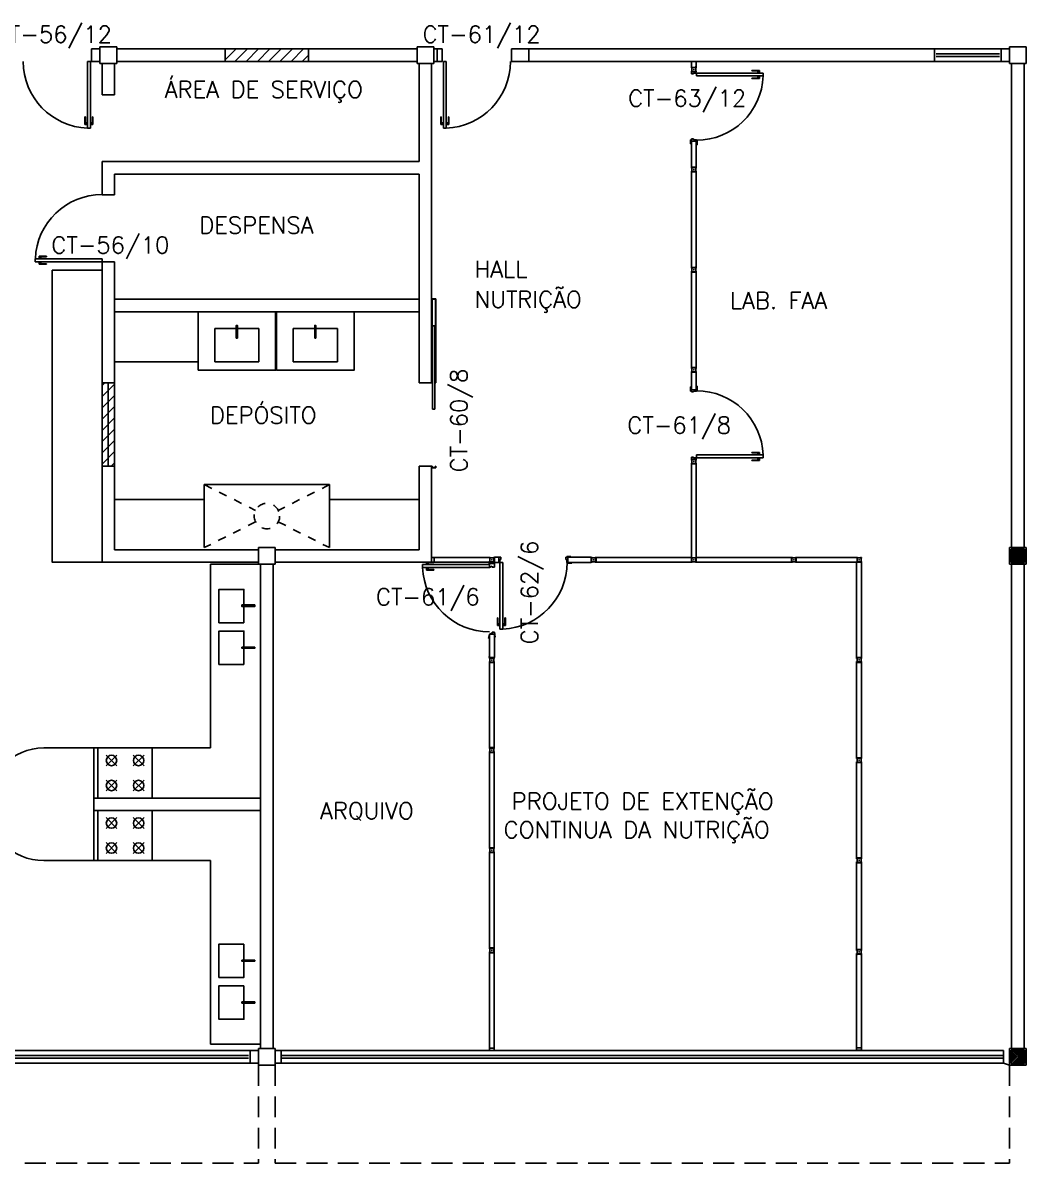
# Model space of a CAD drawing. Header units: millimetres. Extents: x 2069 to 2250, y 1124 to 1284.
# Drawn here: x 2130.17 to 2142.19, y 1220.25 to 1233.91 of the extents above; entities that cross this region are included whole.
import ezdxf

# ---------------------------------------------------------------- set-up
doc = ezdxf.new("R2010")
doc.units = ezdxf.units.MM
doc.linetypes.add('HIDDEN', pattern=[0.375, 0.25, -0.125])
for name, color, linetype in [('ALV', 2, 'Continuous'), ('DIV', 2, 'Continuous'), ('DIV2', 2, 'Continuous'), ('ENDEREÇO', 2, 'Continuous'), ('EQUI', 1, 'Continuous'), ('HATCH', 7, 'Continuous'), ('JANELA', 1, 'Continuous'), ('linhas', 1, 'Continuous'), ('MACANETA', 1, 'Continuous'), ('MARCO', 2, 'Continuous'), ('MOVEIS', 2, 'Continuous'), ('PILARES', 3, 'Continuous'), ('PORTA', 2, 'Continuous'), ('PROJ', 1, 'HIDDEN'), ('TEXTO', 2, 'Continuous')]:
    doc.layers.add(name, color=color, linetype=linetype)
doc.styles.add('UNB-100', font='simplex.shx', dxfattribs={"height": 0.2})

# ---------------------------------------------------------------- blocks, each defined once
blk = doc.blocks.new('DOOR-80')
at = {"layer": 'MACANETA', "color": 1}
for p, q in [((-0.08, -0.755), (-0.08, -0.665)), ((-0.08, -0.665), (-0.075, -0.665)), ((-0.075, -0.755), (-0.075, -0.665)), ((0.01, -0.755), (0.01, -0.665)), ((0.015, -0.665), (0.01, -0.665)), ((0.015, -0.755), (0.015, -0.665)), ((-0.08, -0.755), (-0.053, -0.755)), ((-0.075, -0.735), (-0.053, -0.735)), ((-0.053, -0.728), (-0.05, -0.728)), ((-0.053, -0.763), (-0.053, -0.728)), ((-0.053, -0.763), (-0.05, -0.763)), ((-0.012, -0.728), (-0.015, -0.728)), ((-0.012, -0.763), (-0.015, -0.763)), ((-0.012, -0.763), (-0.012, -0.728)), ((0.01, -0.735), (-0.012, -0.735)), ((0.015, -0.755), (-0.012, -0.755))]:
    blk.add_line(p, q, dxfattribs=at)
at = {"layer": 'PORTA'}
for p, q in [((-0.05, -0.8), (-0.05, 0)), ((-0.015, 0), (-0.05, 0)), ((-0.015, -0.8), (-0.015, 0)), ((-0.05, -0.8), (-0.015, -0.8))]:
    blk.add_line(p, q, dxfattribs=at)
at = {"layer": 'PORTA', "color": 1}
blk.add_arc((-0.02, 0), 0.8, 180, 267.8509, dxfattribs=at)
blk = doc.blocks.new('PL')
for p, q in [((0.25, 0.25), (0.25, 0.45)), ((0.25, 0.45), (0.45, 0.45)), ((0.45, 0.45), (0.45, 0.25)), ((0.45, 0.25), (0.25, 0.25))]:
    blk.add_line(p, q)
blk = doc.blocks.new('DIV12')
for p, q in [((-0.0051, 0), (0.0051, 0)), ((0, -0.0051), (0, 0.0051)), ((0.0285, 0.0285), (1.1715, 0.0285)), ((0.0285, -0.0285), (0.0285, 0.0285)), ((1.1715, -0.0285), (1.1715, 0.0285)), ((1.1949, 0), (1.2051, 0)), ((1.2, -0.0051), (1.2, 0.0051)), ((0.0285, -0.0285), (1.1715, -0.0285))]:
    blk.add_line(p, q)
blk = doc.blocks.new('IMTT')
for p, q in [((-0.005, 0), (0.005, 0)), ((0.029, 0.029), (0, 0.029)), ((0, -0.028), (0, 0.029)), ((0.029, -0.028), (0, -0.028))]:
    blk.add_line(p, q)
blk = doc.blocks.new('PC')
at = {"layer": 'PORTA', "color": 2}
for p, q in [((-0.2, 0.02), (-0.15, 0.02)), ((-0.2, 0), (-0.2, 0.02)), ((-0.2, 0), (-0.195, 0)), ((-0.195, 0), (-0.195, 0.015)), ((-0.195, 0.015), (-0.155, 0.015)), ((-0.155, 0), (-0.155, 0.015)), ((-0.155, 0), (-0.15, 0)), ((-0.15, 0.02), (-0.15, 0))]:
    blk.add_line(p, q, dxfattribs=at)
at = {"layer": 'PORTA', "color": 3}
for p, q in [((-0.19, -1.683), (-0.19, -0.683)), ((-0.19, -0.683), (-0.16, -0.683)), ((-0.16, -1.683), (-0.16, -0.683)), ((-0.19, -1.683), (-0.16, -1.683))]:
    blk.add_line(p, q, dxfattribs=at)
at = {"layer": 'PORTA', "color": 1}
for p, q in [((-0.195, -1), (-0.2, -1)), ((-0.2, -2.005), (-0.2, -1)), ((-0.195, -2), (-0.195, -1)), ((-0.15, -1), (-0.155, -1)), ((-0.155, -2), (-0.155, -1)), ((-0.15, -1), (-0.15, -2.005)), ((-0.15, -2.005), (-0.2, -2.005)), ((-0.155, -2), (-0.195, -2))]:
    blk.add_line(p, q, dxfattribs=at)
blk = doc.blocks.new('DOOR80')
at = {"layer": 'MACANETA', "color": 1}
for p, q in [((-0.015, -0.665), (-0.01, -0.665)), ((-0.015, -0.755), (-0.015, -0.665)), ((-0.01, -0.755), (-0.01, -0.665)), ((0.08, -0.665), (0.075, -0.665)), ((0.075, -0.755), (0.075, -0.665)), ((0.08, -0.755), (0.08, -0.665)), ((-0.015, -0.755), (0.012, -0.755)), ((-0.01, -0.735), (0.012, -0.735)), ((0.012, -0.763), (0.012, -0.728)), ((0.012, -0.728), (0.015, -0.728)), ((0.012, -0.763), (0.015, -0.763)), ((0.053, -0.728), (0.05, -0.728)), ((0.053, -0.763), (0.05, -0.763)), ((0.053, -0.763), (0.053, -0.728)), ((0.075, -0.735), (0.053, -0.735)), ((0.08, -0.755), (0.053, -0.755))]:
    blk.add_line(p, q, dxfattribs=at)
at = {"layer": 'PORTA'}
for p, q in [((0.015, -0.8), (0.015, 0)), ((0.015, 0), (0.05, 0)), ((0.05, -0.8), (0.05, 0)), ((0.05, -0.8), (0.015, -0.8))]:
    blk.add_line(p, q, dxfattribs=at)
at = {"layer": 'PORTA', "color": 1}
blk.add_arc((0.02, 0), 0.8, 272.1491, 0, dxfattribs=at)
blk = doc.blocks.new('IDIV')
for p, q in [((-0.029, 0.029), (-0.043, 0.029)), ((-0.029, 0.029), (-0.029, -0.029)), ((0.005, 0), (-0.005, 0)), ((0, 0.005), (0, -0.005)), ((-0.029, -0.029), (-0.043, -0.029))]:
    blk.add_line(p, q)
blk = doc.blocks.new('MTT')
for p, q in [((-0.029, 0.018), (-0.029, 0.029)), ((-0.019, 0.029), (-0.029, 0.029)), ((-0.024, 0.018), (-0.029, 0.018)), ((-0.024, 0.018), (-0.024, -0.019)), ((-0.019, 0.024), (-0.019, 0.029)), ((-0.019, 0.024), (0.018, 0.024)), ((-0.005, 0), (0.005, 0)), ((0, -0.005), (0, 0.005)), ((0.018, 0.024), (0.018, 0.029)), ((0.018, 0.029), (0.029, 0.029)), ((0.024, 0.018), (0.029, 0.018)), ((0.024, 0.018), (0.024, -0.019)), ((0.029, 0.018), (0.029, 0.029)), ((-0.029, -0.019), (-0.024, -0.019)), ((-0.029, -0.019), (-0.029, -0.029)), ((-0.019, -0.029), (-0.029, -0.029)), ((0.018, -0.024), (-0.019, -0.024)), ((-0.019, -0.024), (-0.019, -0.029)), ((0.018, -0.024), (0.018, -0.029)), ((0.018, -0.029), (0.029, -0.029)), ((0.029, -0.019), (0.024, -0.019)), ((0.029, -0.019), (0.029, -0.029))]:
    blk.add_line(p, q)

msp = doc.modelspace()

# ---------------------------------------------------------------- hatches: boundary and pattern name
at = {"layer": 'HATCH'}
h = msp.add_hatch(dxfattribs=at)
h.set_pattern_fill('ANSI31', color=10, scale=0.03, style=0)
h.set_pattern_definition([(45, (1431.135065, 801.01163), (-0.067351921, 0.067351921), [])])
h.paths.add_polyline_path([(2133.59325, 1233.44812), (2133.59325, 1233.59812), (2132.59325, 1233.59812), (2132.59325, 1233.44812)])
h = msp.add_hatch(dxfattribs=at)
h.set_pattern_fill('ANSI31', color=10, scale=0.03, style=0)
h.set_pattern_definition([(45, (1431.135065, 801.01163), (-0.067351921, 0.067351921), [])])
h.paths.add_polyline_path([(2131.19325, 1229.59812), (2131.11825, 1229.59812), (2131.11825, 1228.59812), (2131.19325, 1228.59812)])
h.paths.add_polyline_path([(2131.19325, 1228.59812), (2131.26825, 1228.59812), (2131.26825, 1229.59812), (2131.19325, 1229.59812)])

# ---------------------------------------------------------------- linework, layer by layer
at = {"layer": 'ALV'}
for p, q in [((2130.99325, 1233.59812), (2131.09325, 1233.59812)), ((2130.99325, 1233.44812), (2130.99325, 1233.59812)), ((2132.59325, 1233.59812), (2131.29325, 1233.59812)), ((2132.59325, 1233.44812), (2132.59325, 1233.59812)), ((2134.89325, 1233.59812), (2133.59325, 1233.59812)), ((2133.59325, 1233.44812), (2133.59325, 1233.59812)), ((2135.19325, 1233.59812), (2135.09325, 1233.59812)), ((2135.13325, 1233.59812), (2135.09325, 1233.59812)), ((2135.13325, 1233.59812), (2135.09325, 1233.59812)), ((2135.13325, 1233.44812), (2135.13325, 1233.59812)), ((2135.19325, 1233.44812), (2135.19325, 1233.59812)), ((2141.0935, 1233.59812), (2136.02325, 1233.59812)), ((2136.02325, 1233.44812), (2136.02325, 1233.59812)), ((2136.23325, 1233.44812), (2136.23325, 1233.59812)), ((2141.0935, 1233.59812), (2141.0935, 1233.44812)), ((2141.8935, 1233.44812), (2141.8935, 1233.59812)), ((2141.9935, 1233.59812), (2141.8935, 1233.59812)), ((2130.99325, 1233.44812), (2131.09325, 1233.44812)), ((2131.11825, 1233.42312), (2131.11825, 1233.04812)), ((2131.26825, 1233.42312), (2131.26825, 1233.04812)), ((2132.59325, 1233.44812), (2131.29325, 1233.44812)), ((2134.89325, 1233.44812), (2133.59325, 1233.44812)), ((2134.91825, 1233.42312), (2134.91825, 1232.24812)), ((2135.06825, 1233.42312), (2135.06825, 1229.59812)), ((2135.19325, 1233.44812), (2135.09325, 1233.44812)), ((2135.13325, 1233.44812), (2135.09325, 1233.44812)), ((2135.13325, 1233.44812), (2135.09325, 1233.44812)), ((2141.0935, 1233.44812), (2136.02325, 1233.44812)), ((2138.18125, 1233.38081), (2138.18125, 1233.44812)), ((2138.23825, 1233.38081), (2138.23825, 1233.44812)), ((2141.9935, 1233.44812), (2141.8935, 1233.44812)), ((2142.01825, 1233.42312), (2142.01825, 1227.62312)), ((2142.16825, 1233.42312), (2142.16825, 1227.62312)), ((2131.26825, 1233.04812), (2131.11825, 1233.04812)), ((2134.91825, 1232.24812), (2131.11825, 1232.24812)), ((2131.11825, 1232.24812), (2131.11825, 1231.84812)), ((2134.91825, 1232.09812), (2131.26825, 1232.09812)), ((2131.26825, 1232.09812), (2131.26825, 1231.84812)), ((2131.26825, 1232.09812), (2131.26825, 1231.84812)), ((2134.91825, 1232.09812), (2134.91825, 1229.59812)), ((2131.26825, 1231.84812), (2131.11825, 1231.84812)), ((2131.11825, 1231.04812), (2131.26825, 1231.04812)), ((2131.11825, 1231.04812), (2131.11825, 1229.59812)), ((2131.26825, 1231.04812), (2131.26825, 1229.59812)), ((2134.91825, 1230.59812), (2131.26825, 1230.59812)), ((2131.26825, 1230.44812), (2134.91825, 1230.44812)), ((2131.11825, 1229.59812), (2131.26825, 1229.59812)), ((2131.11825, 1228.59812), (2131.11825, 1229.59812)), ((2131.11825, 1229.59812), (2131.26825, 1229.59812)), ((2131.26825, 1228.59812), (2131.26825, 1229.59812)), ((2135.06825, 1229.59812), (2134.91825, 1229.59812)), ((2131.11825, 1228.59812), (2131.11825, 1227.44812)), ((2131.11825, 1228.59812), (2131.26825, 1228.59812)), ((2131.11825, 1228.59812), (2131.26825, 1228.59812)), ((2131.26825, 1228.59812), (2131.26825, 1227.59812)), ((2135.06825, 1228.59812), (2134.91825, 1228.59812)), ((2134.91825, 1228.59812), (2134.91825, 1227.59812)), ((2135.06825, 1228.59812), (2135.06825, 1227.44812)), ((2132.99301, 1227.59812), (2131.26825, 1227.59812)), ((2134.91825, 1227.59812), (2133.19301, 1227.59812)), ((2132.99301, 1227.44812), (2131.11825, 1227.44812)), ((2133.01825, 1227.42312), (2133.01825, 1221.62312)), ((2133.16825, 1227.42312), (2133.16825, 1221.62312)), ((2135.06825, 1227.44812), (2133.19301, 1227.44812)), ((2142.01825, 1227.42312), (2142.01825, 1221.62312)), ((2142.16825, 1227.42312), (2142.16825, 1221.62312)), ((2135.81825, 1221.59812), (2135.81825, 1222.82662)), ((2132.89301, 1221.59812), (2132.99301, 1221.59812)), ((2132.89301, 1221.59812), (2132.89301, 1221.44812)), ((2133.1935, 1221.59812), (2133.19301, 1221.59812)), ((2133.1935, 1221.59812), (2133.1935, 1221.44812)), ((2141.9935, 1221.42312), (2141.9935, 1221.62312)), ((2132.89301, 1221.44812), (2132.99301, 1221.44812)), ((2133.1935, 1221.44812), (2133.19301, 1221.44812))]:
    msp.add_line(p, q, dxfattribs=at)
at = {"layer": 'ALV', "color": 2}
msp.add_line((2131.01874, 1224.62312), (2131.01874, 1224.47312), dxfattribs=at)
at = {"layer": 'DIV2'}
for p, q in [((2138.24125, 1233.32381), (2138.18125, 1233.32381)), ((2138.24125, 1233.32381), (2138.18125, 1233.32381)), ((2138.18125, 1233.32381), (2138.18125, 1233.29881)), ((2138.24125, 1233.32381), (2138.18125, 1233.32381)), ((2138.20625, 1233.29881), (2138.18125, 1233.29881)), ((2138.20625, 1233.29881), (2138.18125, 1233.29881)), ((2138.20625, 1233.29881), (2138.18125, 1233.29881)), ((2138.20625, 1233.30881), (2138.20625, 1233.29881)), ((2138.24125, 1233.30881), (2138.20625, 1233.30881)), ((2138.20625, 1233.30881), (2138.20625, 1233.29881)), ((2138.24125, 1233.30881), (2138.20625, 1233.30881)), ((2138.20625, 1233.30881), (2138.20625, 1233.29881)), ((2138.24125, 1233.30881), (2138.20625, 1233.30881)), ((2138.17125, 1232.50881), (2138.17125, 1232.45881)), ((2138.18125, 1232.50881), (2138.17125, 1232.50881)), ((2138.17125, 1232.50881), (2138.17125, 1232.45881)), ((2138.18125, 1232.50881), (2138.17125, 1232.50881)), ((2138.17125, 1232.50881), (2138.17125, 1232.45881)), ((2138.18125, 1232.50881), (2138.17125, 1232.50881)), ((2138.18125, 1232.51881), (2138.18125, 1232.50881)), ((2138.20625, 1232.51881), (2138.18125, 1232.51881)), ((2138.18125, 1232.51881), (2138.18125, 1232.50881)), ((2138.20625, 1232.51881), (2138.18125, 1232.51881)), ((2138.18125, 1232.51881), (2138.18125, 1232.50881)), ((2138.20625, 1232.51881), (2138.18125, 1232.51881)), ((2138.18125, 1232.49381), (2138.18125, 1232.50881)), ((2138.18125, 1232.49381), (2138.18125, 1232.50881)), ((2138.18125, 1232.49381), (2138.18125, 1232.50881)), ((2138.20625, 1232.50881), (2138.20625, 1232.51881)), ((2138.20625, 1232.50881), (2138.20625, 1232.51881)), ((2138.20625, 1232.50881), (2138.20625, 1232.51881)), ((2138.24125, 1232.50881), (2138.20625, 1232.50881)), ((2138.24125, 1232.50881), (2138.20625, 1232.50881)), ((2138.24125, 1232.50881), (2138.20625, 1232.50881)), ((2138.24125, 1232.49381), (2138.24125, 1232.50881)), ((2138.24125, 1232.49381), (2138.24125, 1232.50881)), ((2138.24125, 1232.49381), (2138.24125, 1232.50881)), ((2138.17125, 1232.45881), (2138.18125, 1232.45881)), ((2138.17125, 1232.45881), (2138.18125, 1232.45881)), ((2138.17125, 1232.45881), (2138.18125, 1232.45881)), ((2138.18125, 1232.49381), (2138.18125, 1232.18081)), ((2138.18125, 1232.49381), (2138.18125, 1232.18081)), ((2138.18125, 1232.49381), (2138.18125, 1232.18081)), ((2138.24125, 1232.49381), (2138.18125, 1232.49381)), ((2138.24125, 1232.49381), (2138.18125, 1232.49381)), ((2138.24125, 1232.49381), (2138.18125, 1232.49381)), ((2138.23825, 1232.49381), (2138.23825, 1232.18081)), ((2138.23825, 1232.49381), (2138.23825, 1232.18081)), ((2138.23825, 1232.49381), (2138.23825, 1232.18081)), ((2138.24125, 1232.49381), (2138.24125, 1232.5038)), ((2138.24125, 1232.49381), (2138.24125, 1232.5038)), ((2138.24125, 1232.49381), (2138.24125, 1232.5038)), ((2138.25125, 1232.49881), (2138.24125, 1232.49381)), ((2138.25125, 1232.49881), (2138.24125, 1232.49381)), ((2138.25125, 1232.49881), (2138.24125, 1232.49381)), ((2138.24125, 1232.44881), (2138.25125, 1232.44881)), ((2138.24125, 1232.44881), (2138.25125, 1232.44881)), ((2138.24125, 1232.44881), (2138.25125, 1232.44881)), ((2138.25125, 1232.44881), (2138.25125, 1232.49881)), ((2138.25125, 1232.44881), (2138.25125, 1232.49881)), ((2138.25125, 1232.44881), (2138.25125, 1232.49881)), ((2138.18125, 1232.18081), (2138.23825, 1232.18081)), ((2138.18125, 1232.18081), (2138.23825, 1232.18081)), ((2138.18125, 1232.18081), (2138.23825, 1232.18081)), ((2138.18125, 1229.51281), (2138.18125, 1229.70943)), ((2138.18125, 1229.51281), (2138.18125, 1229.70943)), ((2138.18125, 1229.51281), (2138.18125, 1229.70943)), ((2138.23825, 1229.51281), (2138.23825, 1229.70943)), ((2138.23825, 1229.51281), (2138.23825, 1229.70943)), ((2138.23825, 1229.51281), (2138.23825, 1229.70943)), ((2138.17125, 1229.54781), (2138.18125, 1229.54781)), ((2138.17125, 1229.49781), (2138.17125, 1229.54781)), ((2138.17125, 1229.54781), (2138.18125, 1229.54781)), ((2138.17125, 1229.49781), (2138.17125, 1229.54781)), ((2138.17125, 1229.54781), (2138.18125, 1229.54781)), ((2138.17125, 1229.49781), (2138.17125, 1229.54781)), ((2138.18125, 1229.51281), (2138.18125, 1229.49781)), ((2138.24125, 1229.51281), (2138.18125, 1229.51281)), ((2138.18125, 1229.51281), (2138.18125, 1229.49781)), ((2138.24125, 1229.51281), (2138.18125, 1229.51281)), ((2138.18125, 1229.51281), (2138.18125, 1229.49781)), ((2138.24125, 1229.51281), (2138.18125, 1229.51281)), ((2138.24125, 1229.55781), (2138.25125, 1229.55781)), ((2138.24125, 1229.55781), (2138.25125, 1229.55781)), ((2138.24125, 1229.55781), (2138.25125, 1229.55781)), ((2138.24125, 1229.51281), (2138.24125, 1229.50282)), ((2138.24125, 1229.51281), (2138.24125, 1229.49781)), ((2138.25125, 1229.50781), (2138.24125, 1229.51281)), ((2138.24125, 1229.51281), (2138.24125, 1229.50282)), ((2138.24125, 1229.51281), (2138.24125, 1229.49781)), ((2138.25125, 1229.50781), (2138.24125, 1229.51281)), ((2138.24125, 1229.51281), (2138.24125, 1229.50282)), ((2138.24125, 1229.51281), (2138.24125, 1229.49781)), ((2138.25125, 1229.50781), (2138.24125, 1229.51281)), ((2138.25125, 1229.55781), (2138.25125, 1229.50781)), ((2138.25125, 1229.55781), (2138.25125, 1229.50781)), ((2138.25125, 1229.55781), (2138.25125, 1229.50781)), ((2138.18125, 1229.49781), (2138.17125, 1229.49781)), ((2138.18125, 1229.49781), (2138.17125, 1229.49781)), ((2138.18125, 1229.49781), (2138.17125, 1229.49781)), ((2138.18125, 1229.48781), (2138.18125, 1229.49781)), ((2138.18125, 1229.48781), (2138.18125, 1229.49781)), ((2138.18125, 1229.48781), (2138.18125, 1229.49781)), ((2138.20625, 1229.48781), (2138.18125, 1229.48781)), ((2138.20625, 1229.48781), (2138.18125, 1229.48781)), ((2138.20625, 1229.48781), (2138.18125, 1229.48781)), ((2138.20625, 1229.49781), (2138.20625, 1229.48781)), ((2138.24125, 1229.49781), (2138.20625, 1229.49781)), ((2138.20625, 1229.49781), (2138.20625, 1229.48781)), ((2138.24125, 1229.49781), (2138.20625, 1229.49781)), ((2138.20625, 1229.49781), (2138.20625, 1229.48781)), ((2138.24125, 1229.49781), (2138.20625, 1229.49781)), ((2138.20625, 1228.70781), (2138.18125, 1228.70781)), ((2138.20625, 1228.70781), (2138.18125, 1228.70781)), ((2138.18125, 1228.68281), (2138.18125, 1228.70781)), ((2138.20625, 1228.70781), (2138.18125, 1228.70781)), ((2138.24125, 1228.68281), (2138.18125, 1228.68281)), ((2138.24125, 1228.68281), (2138.18125, 1228.68281)), ((2138.24125, 1228.68281), (2138.18125, 1228.68281)), ((2138.20625, 1228.69781), (2138.20625, 1228.70781)), ((2138.20625, 1228.69781), (2138.20625, 1228.70781)), ((2138.20625, 1228.69781), (2138.20625, 1228.70781)), ((2138.24125, 1228.69781), (2138.20625, 1228.69781)), ((2138.24125, 1228.69781), (2138.20625, 1228.69781)), ((2138.24125, 1228.69781), (2138.20625, 1228.69781)), ((2138.18125, 1227.50531), (2138.18125, 1228.61302)), ((2138.18125, 1227.50531), (2138.18125, 1228.61302)), ((2138.18125, 1227.50531), (2138.18125, 1228.61302)), ((2138.23825, 1227.50531), (2138.23825, 1228.61302)), ((2138.23825, 1227.50531), (2138.23825, 1228.61302)), ((2138.23825, 1227.50531), (2138.23825, 1228.61302)), ((2135.76125, 1227.50512), (2135.11113, 1227.50512)), ((2135.76125, 1227.46012), (2135.75975, 1227.41962)), ((2135.76125, 1227.46012), (2135.76125, 1227.46012)), ((2135.77125, 1227.44681), (2135.77125, 1227.45276)), ((2135.77325, 1227.45276), (2135.77125, 1227.45276)), ((2135.77125, 1227.44681), (2135.77125, 1227.45276)), ((2135.77325, 1227.45276), (2135.77125, 1227.45276)), ((2135.77125, 1227.44681), (2135.77125, 1227.45276)), ((2135.77325, 1227.45276), (2135.77125, 1227.45276)), ((2135.77325, 1227.44681), (2135.77325, 1227.45282)), ((2135.77325, 1227.44681), (2135.77325, 1227.45282)), ((2135.77325, 1227.44681), (2135.77325, 1227.45282)), ((2135.78465, 1227.47662), (2135.79485, 1227.47662)), ((2135.78465, 1227.47662), (2135.79485, 1227.47662)), ((2135.78465, 1227.47662), (2135.79485, 1227.47662)), ((2135.78975, 1227.48172), (2135.78975, 1227.47152)), ((2135.78975, 1227.48172), (2135.78975, 1227.47152)), ((2135.78975, 1227.48172), (2135.78975, 1227.47152)), ((2135.80625, 1227.44681), (2135.80625, 1227.45282)), ((2135.80625, 1227.44681), (2135.80625, 1227.45282)), ((2135.80625, 1227.44681), (2135.80625, 1227.45282)), ((2135.80825, 1227.45276), (2135.80625, 1227.45276)), ((2135.80825, 1227.45276), (2135.80625, 1227.45276)), ((2135.80825, 1227.45276), (2135.80625, 1227.45276)), ((2135.80825, 1227.44681), (2135.80825, 1227.45276)), ((2135.80825, 1227.44681), (2135.80825, 1227.45276)), ((2135.80825, 1227.44681), (2135.80825, 1227.45276)), ((2135.82175, 1227.50681), (2135.82175, 1227.44681)), ((2135.82175, 1227.50681), (2135.82175, 1227.44681)), ((2135.82175, 1227.50681), (2135.87175, 1227.50681)), ((2135.82175, 1227.50681), (2135.82175, 1227.44681)), ((2135.82175, 1227.50681), (2135.82175, 1227.44681)), ((2135.82175, 1227.50681), (2135.87175, 1227.50681)), ((2135.82175, 1227.50681), (2135.82175, 1227.44681)), ((2135.82175, 1227.50681), (2135.82175, 1227.44681)), ((2135.82175, 1227.50681), (2135.87175, 1227.50681)), ((2135.87175, 1227.44681), (2135.87175, 1227.50681)), ((2135.87175, 1227.44681), (2135.87175, 1227.50681)), ((2135.87175, 1227.50681), (2135.89675, 1227.50681)), ((2135.87175, 1227.44681), (2135.87175, 1227.50681)), ((2135.88675, 1227.48181), (2135.89675, 1227.48181)), ((2135.88675, 1227.44681), (2135.88675, 1227.48181)), ((2135.88675, 1227.48181), (2135.89675, 1227.48181)), ((2135.88675, 1227.44681), (2135.88675, 1227.48181)), ((2135.88675, 1227.48181), (2135.89675, 1227.48181)), ((2135.88675, 1227.44681), (2135.88675, 1227.48181)), ((2135.89675, 1227.48181), (2135.89675, 1227.50681)), ((2135.89675, 1227.48181), (2135.89675, 1227.50681)), ((2135.89675, 1227.48181), (2135.89675, 1227.50681)), ((2136.67675, 1227.50681), (2136.68675, 1227.50681)), ((2136.67675, 1227.48181), (2136.67675, 1227.50681)), ((2136.67675, 1227.50681), (2136.68675, 1227.50681)), ((2136.67675, 1227.48181), (2136.67675, 1227.50681)), ((2136.67675, 1227.50681), (2136.68675, 1227.50681)), ((2136.67675, 1227.48181), (2136.67675, 1227.50681)), ((2136.68675, 1227.48181), (2136.67675, 1227.48181)), ((2136.68675, 1227.48181), (2136.67675, 1227.48181)), ((2136.68675, 1227.48181), (2136.67675, 1227.48181)), ((2136.68675, 1227.51681), (2136.73675, 1227.51681)), ((2136.68675, 1227.50681), (2136.68675, 1227.51681)), ((2136.68675, 1227.51681), (2136.73675, 1227.51681)), ((2136.68675, 1227.50681), (2136.68675, 1227.51681)), ((2136.68675, 1227.51681), (2136.73675, 1227.51681)), ((2136.68675, 1227.50681), (2136.68675, 1227.51681)), ((2136.70175, 1227.50681), (2136.68675, 1227.50681)), ((2136.70175, 1227.50681), (2136.68675, 1227.50681)), ((2136.70175, 1227.50681), (2136.68675, 1227.50681)), ((2136.68675, 1227.44681), (2136.68675, 1227.48181)), ((2136.68675, 1227.44681), (2136.68675, 1227.48181)), ((2136.68675, 1227.44681), (2136.68675, 1227.48181)), ((2136.97794, 1227.50681), (2136.70175, 1227.50681)), ((2136.70175, 1227.44681), (2136.70175, 1227.50681)), ((2136.70175, 1227.44681), (2136.70175, 1227.50681)), ((2136.97794, 1227.50681), (2136.70175, 1227.50681)), ((2136.70175, 1227.44681), (2136.70175, 1227.50681)), ((2136.97794, 1227.50681), (2136.70175, 1227.50681)), ((2136.73675, 1227.51681), (2136.73675, 1227.50681)), ((2136.73675, 1227.51681), (2136.73675, 1227.50681)), ((2136.73675, 1227.51681), (2136.73675, 1227.50681)), ((2136.96775, 1227.50881), (2136.96775, 1227.50681)), ((2136.96775, 1227.50881), (2136.97994, 1227.50881)), ((2136.96775, 1227.50881), (2136.96775, 1227.50681)), ((2136.96775, 1227.50881), (2136.97994, 1227.50881)), ((2136.96775, 1227.50881), (2136.96775, 1227.50681)), ((2136.96775, 1227.50881), (2136.97994, 1227.50881)), ((2136.97794, 1227.50681), (2136.97794, 1227.44681)), ((2136.97794, 1227.50681), (2136.97794, 1227.44681)), ((2136.97794, 1227.50681), (2136.97794, 1227.44681)), ((2136.97794, 1227.50681), (2136.97794, 1227.44681)), ((2136.97794, 1227.50681), (2136.97794, 1227.44681)), ((2136.97794, 1227.50681), (2136.97794, 1227.44681)), ((2136.97794, 1227.48581), (2136.97794, 1227.50381)), ((2136.97794, 1227.48581), (2136.97794, 1227.50381)), ((2136.97794, 1227.48581), (2136.97794, 1227.50381)), ((2136.97794, 1227.46781), (2136.97794, 1227.44981)), ((2136.97794, 1227.44681), (2136.97794, 1227.46781)), ((2136.97794, 1227.46781), (2136.97794, 1227.44981)), ((2136.97794, 1227.44681), (2136.97794, 1227.46781)), ((2136.97794, 1227.46781), (2136.97794, 1227.44981)), ((2136.97794, 1227.44681), (2136.97794, 1227.46781)), ((2136.97994, 1227.50881), (2136.97994, 1227.49531)), ((2136.97994, 1227.50881), (2136.97994, 1227.49531)), ((2136.97994, 1227.50881), (2136.97994, 1227.49531)), ((2136.97994, 1227.49531), (2136.9859, 1227.49531)), ((2136.97994, 1227.49531), (2136.9859, 1227.49531)), ((2136.97994, 1227.49531), (2136.9859, 1227.49531)), ((2136.97994, 1227.49331), (2136.97994, 1227.46031)), ((2136.97994, 1227.49331), (2136.98595, 1227.49331)), ((2136.97994, 1227.49331), (2136.97994, 1227.46031)), ((2136.97994, 1227.49331), (2136.98595, 1227.49331)), ((2136.97994, 1227.49331), (2136.97994, 1227.46031)), ((2136.97994, 1227.49331), (2136.98595, 1227.49331)), ((2136.97994, 1227.46031), (2136.98595, 1227.46031)), ((2136.97994, 1227.46031), (2136.98595, 1227.46031)), ((2136.97994, 1227.46031), (2136.98595, 1227.46031)), ((2136.97994, 1227.45831), (2136.97994, 1227.44481)), ((2136.97994, 1227.45831), (2136.9859, 1227.45831)), ((2136.97994, 1227.45831), (2136.97994, 1227.44481)), ((2136.97994, 1227.45831), (2136.9859, 1227.45831)), ((2136.97994, 1227.45831), (2136.97994, 1227.44481)), ((2136.97994, 1227.45831), (2136.9859, 1227.45831)), ((2136.9859, 1227.49531), (2136.9859, 1227.49331)), ((2136.9859, 1227.49531), (2136.9859, 1227.49331)), ((2136.9859, 1227.49531), (2136.9859, 1227.49331)), ((2136.9859, 1227.46031), (2136.9859, 1227.45831)), ((2136.9859, 1227.46031), (2136.9859, 1227.45831)), ((2136.9859, 1227.46031), (2136.9859, 1227.45831)), ((2137.01485, 1227.47681), (2137.00465, 1227.47681)), ((2137.01485, 1227.47681), (2137.00465, 1227.47681)), ((2137.00465, 1227.47681), (2137.01485, 1227.47681)), ((2137.01485, 1227.47681), (2137.00465, 1227.47681)), ((2137.01485, 1227.47681), (2137.00465, 1227.47681)), ((2137.00465, 1227.47681), (2137.01485, 1227.47681)), ((2137.01485, 1227.47681), (2137.00465, 1227.47681)), ((2137.01485, 1227.47681), (2137.00465, 1227.47681)), ((2137.00465, 1227.47681), (2137.01485, 1227.47681)), ((2137.00975, 1227.47171), (2137.00975, 1227.48191)), ((2137.00975, 1227.48191), (2137.00975, 1227.47171)), ((2137.00975, 1227.47171), (2137.00975, 1227.48191)), ((2137.00975, 1227.48191), (2137.00975, 1227.47171)), ((2137.00975, 1227.47171), (2137.00975, 1227.48191)), ((2137.00975, 1227.48191), (2137.00975, 1227.47171)), ((2139.41485, 1227.47681), (2139.40465, 1227.47681)), ((2139.41485, 1227.47681), (2139.40465, 1227.47681)), ((2139.41485, 1227.47681), (2139.40465, 1227.47681)), ((2139.40975, 1227.47171), (2139.40975, 1227.48191)), ((2139.40975, 1227.47171), (2139.40975, 1227.48191)), ((2139.40975, 1227.47171), (2139.40975, 1227.48191)), ((2140.16125, 1227.50531), (2139.43825, 1227.50531)), ((2139.43825, 1227.44831), (2139.43825, 1227.50531)), ((2140.16125, 1227.50531), (2139.43825, 1227.50531)), ((2139.43825, 1227.44831), (2139.43825, 1227.50531)), ((2140.16125, 1227.50531), (2139.43825, 1227.50531)), ((2139.43825, 1227.44831), (2139.43825, 1227.50531)), ((2135.11113, 1227.44812), (2135.76125, 1227.44812)), ((2135.77125, 1227.44681), (2135.75775, 1227.44681)), ((2135.75775, 1227.43462), (2135.75775, 1227.44681)), ((2135.77125, 1227.44681), (2135.75775, 1227.44681)), ((2135.75775, 1227.43462), (2135.75775, 1227.44681)), ((2135.77125, 1227.44681), (2135.75775, 1227.44681)), ((2135.75775, 1227.43462), (2135.75775, 1227.44681)), ((2135.75975, 1227.43462), (2135.75775, 1227.43462)), ((2135.75975, 1227.43462), (2135.75775, 1227.43462)), ((2135.75975, 1227.43462), (2135.75775, 1227.43462)), ((2135.81975, 1227.44481), (2135.75975, 1227.44481)), ((2135.75975, 1227.44481), (2135.78075, 1227.44481)), ((2135.81975, 1227.44481), (2135.75975, 1227.44481)), ((2135.75975, 1227.44481), (2135.75975, 1227.43462)), ((2135.81975, 1227.44481), (2135.75975, 1227.44481)), ((2135.75975, 1227.44481), (2135.78075, 1227.44481)), ((2135.81975, 1227.44481), (2135.75975, 1227.44481)), ((2135.75975, 1227.44481), (2135.75975, 1227.43462)), ((2135.81975, 1227.44481), (2135.75975, 1227.44481)), ((2135.75975, 1227.44481), (2135.78075, 1227.44481)), ((2135.81975, 1227.44481), (2135.75975, 1227.44481)), ((2135.75975, 1227.44481), (2135.75975, 1227.43462)), ((2135.75975, 1227.43462), (2135.81975, 1227.43462)), ((2135.75975, 1227.43462), (2135.81975, 1227.43462)), ((2135.75975, 1227.43462), (2135.81975, 1227.43462)), ((2135.75975, 1227.41962), (2135.75975, 1227.41962)), ((2135.75975, 1227.41962), (2135.75975, 1227.38461)), ((2135.75975, 1227.41962), (2135.75975, 1227.41962)), ((2135.75975, 1227.38461), (2135.79475, 1227.39981)), ((2135.78075, 1227.44481), (2135.76275, 1227.44481)), ((2135.78075, 1227.44481), (2135.76275, 1227.44481)), ((2135.78075, 1227.44481), (2135.76275, 1227.44481)), ((2135.80625, 1227.44681), (2135.77325, 1227.44681)), ((2135.80625, 1227.44681), (2135.77325, 1227.44681)), ((2135.80625, 1227.44681), (2135.77325, 1227.44681)), ((2135.79475, 1227.39981), (2135.79475, 1227.38981)), ((2135.79475, 1227.38981), (2135.81975, 1227.38981)), ((2135.79875, 1227.44481), (2135.81675, 1227.44481)), ((2135.79875, 1227.44481), (2135.81675, 1227.44481)), ((2135.79875, 1227.44481), (2135.81675, 1227.44481)), ((2135.82175, 1227.44681), (2135.80825, 1227.44681)), ((2135.82175, 1227.44681), (2135.80825, 1227.44681)), ((2135.82175, 1227.44681), (2135.80825, 1227.44681)), ((2135.82175, 1227.44681), (2135.81825, 1227.44812)), ((2135.81975, 1227.38981), (2135.82175, 1227.44681)), ((2135.81975, 1227.44481), (2135.81975, 1227.43462)), ((2135.81975, 1227.44481), (2135.81975, 1227.43462)), ((2135.81975, 1227.44481), (2135.81975, 1227.43462)), ((2135.82175, 1227.43462), (2135.81975, 1227.43462)), ((2135.81975, 1227.43462), (2135.81975, 1227.38981)), ((2135.82175, 1227.43462), (2135.81975, 1227.43462)), ((2135.82175, 1227.43462), (2135.81975, 1227.43462)), ((2135.81975, 1227.39981), (2135.81975, 1227.38981)), ((2135.81975, 1227.38981), (2135.81975, 1227.39981)), ((2135.82175, 1227.43462), (2135.82175, 1227.44681)), ((2135.82175, 1227.43462), (2135.82175, 1227.44681)), ((2135.82175, 1227.43462), (2135.82175, 1227.44681)), ((2135.82175, 1227.44681), (2135.88675, 1227.44681)), ((2135.82175, 1227.44681), (2135.88675, 1227.44681)), ((2135.82175, 1227.44681), (2135.88675, 1227.44681)), ((2136.70175, 1227.44681), (2136.68675, 1227.44681)), ((2136.70175, 1227.44681), (2136.68675, 1227.44681)), ((2136.70175, 1227.44681), (2136.68675, 1227.44681)), ((2136.70175, 1227.44681), (2136.69176, 1227.44681)), ((2136.70175, 1227.44681), (2136.69176, 1227.44681)), ((2136.70175, 1227.44681), (2136.69176, 1227.44681)), ((2136.69675, 1227.43681), (2136.70175, 1227.44681)), ((2136.69675, 1227.43681), (2136.70175, 1227.44681)), ((2136.69675, 1227.43681), (2136.70175, 1227.44681)), ((2136.74675, 1227.43681), (2136.69675, 1227.43681)), ((2136.74675, 1227.43681), (2136.69675, 1227.43681)), ((2136.74675, 1227.43681), (2136.69675, 1227.43681)), ((2136.97794, 1227.44681), (2136.70175, 1227.44681)), ((2136.97794, 1227.44681), (2136.70175, 1227.44681)), ((2136.97794, 1227.44681), (2136.70175, 1227.44681)), ((2136.74675, 1227.44681), (2136.74675, 1227.43681)), ((2136.74675, 1227.44681), (2136.74675, 1227.43681)), ((2136.74675, 1227.44681), (2136.74675, 1227.43681)), ((2136.96775, 1227.44681), (2136.96775, 1227.44481)), ((2136.96775, 1227.44681), (2136.96775, 1227.44481)), ((2136.96775, 1227.44681), (2136.96775, 1227.44481)), ((2136.96775, 1227.44481), (2136.97994, 1227.44481)), ((2136.96775, 1227.44481), (2136.97994, 1227.44481)), ((2136.96775, 1227.44481), (2136.97994, 1227.44481)), ((2140.16125, 1227.44831), (2139.43825, 1227.44831)), ((2140.16125, 1227.44831), (2139.43825, 1227.44831)), ((2140.16125, 1227.44831), (2139.43825, 1227.44831)), ((2135.74975, 1226.53981), (2135.75975, 1226.58481)), ((2135.75975, 1226.53981), (2135.74975, 1226.53981)), ((2135.75975, 1226.58481), (2135.79475, 1226.59981)), ((2135.75975, 1226.58481), (2135.75975, 1226.30862)), ((2135.75975, 1226.58481), (2135.81975, 1226.58481)), ((2135.75975, 1226.58481), (2135.75975, 1226.58481)), ((2135.75975, 1226.58481), (2135.75975, 1226.58481)), ((2135.75975, 1226.58481), (2135.75975, 1226.58481)), ((2135.75975, 1226.58481), (2135.75975, 1226.30862)), ((2135.75975, 1226.58481), (2135.81975, 1226.58481)), ((2135.75975, 1226.58481), (2135.75975, 1226.30862)), ((2135.75975, 1226.58481), (2135.81975, 1226.58481)), ((2135.79475, 1226.60981), (2135.81975, 1226.60981)), ((2135.79475, 1226.59981), (2135.79475, 1226.60981)), ((2135.81975, 1226.58481), (2135.81975, 1226.60981)), ((2135.81975, 1226.60981), (2135.82975, 1226.54981)), ((2135.81975, 1226.58481), (2135.81975, 1226.60981)), ((2135.81975, 1226.60981), (2135.81975, 1226.58481)), ((2135.81975, 1226.58481), (2135.81975, 1226.30862)), ((2135.81975, 1226.58481), (2135.81975, 1226.30862)), ((2135.81975, 1226.58481), (2135.81975, 1226.30862)), ((2135.82975, 1226.54981), (2135.81975, 1226.54981)), ((2135.75775, 1226.31881), (2135.75775, 1226.30662)), ((2135.75975, 1226.31881), (2135.75775, 1226.31881)), ((2135.75775, 1226.31881), (2135.75775, 1226.30662)), ((2135.75975, 1226.31881), (2135.75775, 1226.31881)), ((2135.75775, 1226.31881), (2135.75775, 1226.30662)), ((2135.75975, 1226.31881), (2135.75775, 1226.31881)), ((2135.77125, 1226.30662), (2135.75775, 1226.30662)), ((2135.77125, 1226.30662), (2135.75775, 1226.30662)), ((2135.77125, 1226.30662), (2135.75775, 1226.30662)), ((2135.81975, 1226.30862), (2135.75975, 1226.30862)), ((2135.81975, 1226.30862), (2135.75975, 1226.30862)), ((2135.81975, 1226.30862), (2135.75975, 1226.30862)), ((2135.76125, 1225.241), (2135.76125, 1226.23374)), ((2135.77125, 1226.30662), (2135.77125, 1226.30066)), ((2135.77125, 1226.30662), (2135.77125, 1226.30066)), ((2135.77125, 1226.30662), (2135.77125, 1226.30066)), ((2135.77325, 1226.30066), (2135.77125, 1226.30066)), ((2135.77325, 1226.30066), (2135.77125, 1226.30066)), ((2135.77325, 1226.30066), (2135.77125, 1226.30066)), ((2135.77325, 1226.30662), (2135.77325, 1226.30061)), ((2135.80625, 1226.30662), (2135.77325, 1226.30662)), ((2135.77325, 1226.30662), (2135.77325, 1226.30061)), ((2135.80625, 1226.30662), (2135.77325, 1226.30662)), ((2135.77325, 1226.30662), (2135.77325, 1226.30061)), ((2135.80625, 1226.30662), (2135.77325, 1226.30662)), ((2135.78465, 1226.27662), (2135.79485, 1226.27662)), ((2135.78465, 1226.27662), (2135.79485, 1226.27662)), ((2135.78465, 1226.27662), (2135.79485, 1226.27662)), ((2135.78975, 1226.27152), (2135.78975, 1226.28172)), ((2135.78975, 1226.28172), (2135.78975, 1226.27152)), ((2135.78975, 1226.27152), (2135.78975, 1226.28172)), ((2135.78975, 1226.28172), (2135.78975, 1226.27152)), ((2135.78975, 1226.27152), (2135.78975, 1226.28172)), ((2135.78975, 1226.28172), (2135.78975, 1226.27152)), ((2135.80625, 1226.30662), (2135.80625, 1226.30061)), ((2135.80625, 1226.30662), (2135.80625, 1226.30061)), ((2135.80625, 1226.30662), (2135.80625, 1226.30061)), ((2135.80825, 1226.30066), (2135.80625, 1226.30066)), ((2135.80825, 1226.30066), (2135.80625, 1226.30066)), ((2135.80825, 1226.30066), (2135.80625, 1226.30066)), ((2135.80825, 1226.30662), (2135.80825, 1226.30066)), ((2135.82175, 1226.30662), (2135.80825, 1226.30662)), ((2135.80825, 1226.30662), (2135.80825, 1226.30066)), ((2135.82175, 1226.30662), (2135.80825, 1226.30662)), ((2135.80825, 1226.30662), (2135.80825, 1226.30066)), ((2135.82175, 1226.30662), (2135.80825, 1226.30662)), ((2135.81825, 1225.241), (2135.81825, 1226.23374)), ((2135.82175, 1226.31881), (2135.81975, 1226.31881)), ((2135.82175, 1226.31881), (2135.81975, 1226.31881)), ((2135.82175, 1226.31881), (2135.81975, 1226.31881)), ((2135.82175, 1226.31881), (2135.82175, 1226.30662)), ((2135.82175, 1226.31881), (2135.82175, 1226.30662)), ((2135.82175, 1226.31881), (2135.82175, 1226.30662)), ((2140.16125, 1222.82169), (2140.16125, 1223.83392)), ((2140.16125, 1222.82169), (2140.16125, 1223.83392)), ((2140.16125, 1222.82169), (2140.16125, 1223.83392)), ((2140.21825, 1222.82169), (2140.21825, 1223.83392)), ((2140.21825, 1222.82169), (2140.21825, 1223.83392)), ((2140.21825, 1222.82169), (2140.21825, 1223.83392)), ((2140.16125, 1221.6298), (2140.16125, 1222.73752)), ((2140.16125, 1221.6298), (2140.16125, 1222.73752)), ((2140.16125, 1221.6298), (2140.16125, 1222.73752)), ((2140.21825, 1221.6298), (2140.21825, 1222.73752)), ((2140.21825, 1221.6298), (2140.21825, 1222.73752)), ((2140.21825, 1221.6298), (2140.21825, 1222.73752))]:
    msp.add_line(p, q, dxfattribs=at)
at = {"layer": 'EQUI'}
for p, q in [((2132.7269, 1230.24812), (2132.46825, 1230.24812)), ((2132.46825, 1230.24812), (2132.46825, 1229.84812)), ((2132.99825, 1230.24812), (2132.7396, 1230.24812)), ((2132.99825, 1229.84812), (2132.99825, 1230.24812)), ((2133.40825, 1230.24812), (2133.40825, 1229.84812)), ((2133.6669, 1230.24812), (2133.40825, 1230.24812)), ((2133.93825, 1230.24812), (2133.6796, 1230.24812)), ((2133.93825, 1229.84812), (2133.93825, 1230.24812)), ((2132.46825, 1229.84812), (2132.99825, 1229.84812)), ((2133.40825, 1229.84812), (2133.93825, 1229.84812)), ((2132.41874, 1227.42312), (2133.01874, 1227.42312)), ((2133.01874, 1224.62312), (2133.01874, 1227.42312)), ((2131.29666, 1225.0077), (2131.16583, 1225.13853)), ((2131.16583, 1225.0077), (2131.29666, 1225.13853)), ((2131.49083, 1225.13853), (2131.62166, 1225.0077)), ((2131.49083, 1225.0077), (2131.62166, 1225.13853)), ((2131.29666, 1224.7077), (2131.16583, 1224.83853)), ((2131.29666, 1224.83853), (2131.16583, 1224.7077)), ((2131.49083, 1224.83853), (2131.62166, 1224.7077)), ((2131.62166, 1224.83853), (2131.49083, 1224.7077)), ((2133.01874, 1224.47312), (2133.01874, 1221.67312)), ((2131.29666, 1224.2577), (2131.16583, 1224.38853)), ((2131.29666, 1224.38853), (2131.16583, 1224.2577)), ((2131.62166, 1224.2577), (2131.49083, 1224.38853)), ((2131.49083, 1224.2577), (2131.62166, 1224.38853)), ((2131.16583, 1224.08853), (2131.29666, 1223.9577)), ((2131.29666, 1224.08853), (2131.16583, 1223.9577)), ((2131.49083, 1224.08853), (2131.62166, 1223.9577)), ((2131.49083, 1223.9577), (2131.62166, 1224.08853))]:
    msp.add_line(p, q, dxfattribs=at)
for points in [[(2132.7269, 1230.13293), (2132.7269, 1230.28551), (2132.7396, 1230.28551), (2132.7396, 1230.13293)], [(2133.6669, 1230.13293), (2133.6669, 1230.28551), (2133.6796, 1230.28551), (2133.6796, 1230.13293)], [(2132.81874, 1226.72312), (2132.51874, 1226.72312), (2132.51874, 1227.12312), (2132.81874, 1227.12312)], [(2132.94774, 1226.93595), (2132.79517, 1226.93595), (2132.79517, 1226.91677), (2132.94774, 1226.91677)], [(2132.81874, 1226.22312), (2132.51874, 1226.22312), (2132.51874, 1226.62312), (2132.81874, 1226.62312)], [(2132.94774, 1226.42947), (2132.79517, 1226.42947), (2132.79517, 1226.41677), (2132.94774, 1226.41677)], [(2131.06874, 1224.62312), (2131.06874, 1225.22312), (2131.71874, 1225.22312), (2131.71874, 1224.62312)], [(2131.06874, 1224.47312), (2131.06874, 1223.87312), (2131.71874, 1223.87312), (2131.71874, 1224.47312)], [(2132.81874, 1222.87312), (2132.51874, 1222.87312), (2132.51874, 1222.47312), (2132.81874, 1222.47312)], [(2132.94774, 1222.66677), (2132.79517, 1222.66677), (2132.79517, 1222.67947), (2132.94774, 1222.67947)], [(2132.81874, 1222.37312), (2132.51874, 1222.37312), (2132.51874, 1221.97312), (2132.81874, 1221.97312)], [(2132.94774, 1222.16677), (2132.79517, 1222.16677), (2132.79517, 1222.17947), (2132.94774, 1222.17947)]]:
    msp.add_lwpolyline(points, close=True, dxfattribs=at)
for centre in [(2131.23124, 1225.07312), (2131.55624, 1225.07312), (2131.23124, 1224.77312), (2131.55624, 1224.77312), (2131.23124, 1224.32312), (2131.55624, 1224.32312), (2131.23124, 1224.02312), (2131.55624, 1224.02312)]:
    msp.add_circle(centre, 0.06251, dxfattribs=at)
at = {"layer": 'JANELA'}
for p, q in [((2141.8935, 1233.59812), (2141.0935, 1233.59812)), ((2141.8735, 1233.53812), (2141.1135, 1233.53812)), ((2141.8735, 1233.50812), (2141.1135, 1233.50812)), ((2141.8935, 1233.44812), (2141.0935, 1233.44812)), ((2124.29301, 1221.59812), (2132.89301, 1221.59812)), ((2141.92301, 1221.59812), (2133.26301, 1221.59812)), ((2124.29301, 1221.44812), (2132.89301, 1221.44812)), ((2124.31301, 1221.53812), (2132.87301, 1221.53812)), ((2124.31301, 1221.50812), (2132.87301, 1221.50812)), ((2141.92301, 1221.53812), (2133.26301, 1221.53812)), ((2141.92301, 1221.50812), (2133.26301, 1221.50812)), ((2141.92301, 1221.44812), (2133.26301, 1221.44812))]:
    msp.add_line(p, q, dxfattribs=at)
at = {"layer": 'JANELA', "color": 3}
for p, q in [((2141.0935, 1233.59812), (2141.0935, 1233.59812)), ((2141.0935, 1233.44812), (2141.0935, 1233.59812)), ((2141.8935, 1233.59812), (2141.8935, 1233.59812)), ((2141.8935, 1233.44812), (2141.8935, 1233.59812)), ((2141.0935, 1233.44812), (2141.0935, 1233.44812)), ((2141.8935, 1233.44812), (2141.8935, 1233.44812)), ((2132.89301, 1221.59812), (2132.89301, 1221.59812)), ((2132.89301, 1221.44812), (2132.89301, 1221.59812)), ((2133.26301, 1221.59812), (2133.1935, 1221.59812)), ((2133.26301, 1221.59812), (2133.26301, 1221.59812)), ((2133.26301, 1221.44812), (2133.26301, 1221.59812)), ((2141.92301, 1221.59812), (2141.92301, 1221.59812)), ((2141.92301, 1221.44812), (2141.92301, 1221.59812)), ((2132.89301, 1221.44812), (2132.89301, 1221.44812)), ((2133.1935, 1221.44812), (2133.26301, 1221.44812)), ((2141.9935, 1221.42312), (2141.92301, 1221.44812))]:
    msp.add_line(p, q, dxfattribs=at)
at = {"layer": 'linhas'}
for p, q in [((2133.59325, 1233.59812), (2132.59325, 1233.59812)), ((2133.59325, 1233.44812), (2132.59325, 1233.44812)), ((2131.19325, 1228.59812), (2131.19325, 1229.59812))]:
    msp.add_line(p, q, dxfattribs=at)
at = {"layer": 'linhas', "linetype": 'HIDDEN', "ltscale": 0.35}
for p, q in [((2132.3435, 1228.37812), (2132.9572, 1228.06922)), ((2133.8435, 1228.37812), (2133.2298, 1228.06922)), ((2132.9572, 1227.93201), (2132.3435, 1227.62312)), ((2133.2298, 1227.93201), (2133.8435, 1227.62312))]:
    msp.add_line(p, q, dxfattribs=at)
msp.add_circle((2133.0935, 1228.00062), 0.15259, dxfattribs=at)
at = {"layer": 'MOVEIS'}
for p, q in [((2130.51825, 1227.45062), (2130.51825, 1230.94812)), ((2131.11825, 1230.94812), (2130.51825, 1230.94812)), ((2133.8435, 1228.37812), (2132.3435, 1228.37812)), ((2132.3435, 1227.62312), (2132.3435, 1228.37812)), ((2133.8435, 1227.62312), (2133.8435, 1228.37812)), ((2132.3435, 1228.19812), (2131.26825, 1228.19812)), ((2134.91825, 1228.19812), (2133.8435, 1228.19812)), ((2130.52075, 1227.44812), (2131.11825, 1227.44812)), ((2132.41874, 1225.22312), (2132.41874, 1227.42312)), ((2131.01874, 1225.22312), (2130.41874, 1225.22312)), ((2131.01874, 1225.22312), (2132.41874, 1225.22312)), ((2131.01874, 1224.62312), (2131.01874, 1225.22312)), ((2131.01874, 1224.47312), (2131.01874, 1223.87312)), ((2131.01874, 1223.87312), (2130.41874, 1223.87312)), ((2131.01874, 1223.87312), (2132.41874, 1223.87312)), ((2132.41874, 1223.87312), (2132.41874, 1221.67312)), ((2132.41874, 1221.67312), (2133.01874, 1221.67312))]:
    msp.add_line(p, q, dxfattribs=at)
for points in [[(2131.26825, 1229.84812), (2132.26825, 1229.84812), (2132.26825, 1230.44812), (2131.26825, 1230.44812)], [(2132.26825, 1229.74812), (2133.19825, 1229.74812), (2133.19825, 1230.44812), (2132.26825, 1230.44812)], [(2133.20825, 1229.74812), (2134.13825, 1229.74812), (2134.13825, 1230.44812), (2133.20825, 1230.44812)]]:
    msp.add_lwpolyline(points, close=True, dxfattribs=at)
for centre, radius, start in [((2130.52075, 1227.45062), 0.0025, 180), ((2130.41874, 1224.54812), 0.675, 90)]:
    msp.add_arc(centre, radius, start, 270, dxfattribs=at)
at = {"layer": 'PILARES'}
for p, q in [((2141.9935, 1227.42312), (2141.9935, 1227.62312)), ((2141.9935, 1227.62312), (2142.1935, 1227.62312)), ((2142.0135, 1227.57312), (2142.0435, 1227.60312)), ((2142.0135, 1227.59312), (2142.0235, 1227.60312)), ((2142.0135, 1227.44312), (2142.0135, 1227.60312)), ((2142.0135, 1227.55312), (2142.0635, 1227.60312)), ((2142.0135, 1227.45312), (2142.1635, 1227.60312)), ((2142.0135, 1227.49312), (2142.1235, 1227.60312)), ((2142.0135, 1227.47312), (2142.1435, 1227.60312)), ((2142.0135, 1227.53312), (2142.0835, 1227.60312)), ((2142.0135, 1227.51312), (2142.1035, 1227.60312)), ((2142.0135, 1227.60312), (2142.1735, 1227.60312)), ((2142.0235, 1227.44312), (2142.1735, 1227.59312)), ((2142.1735, 1227.60312), (2142.1735, 1227.44312)), ((2142.1935, 1227.62312), (2142.1935, 1227.42312)), ((2142.0435, 1227.44312), (2142.1735, 1227.57312)), ((2142.0635, 1227.44312), (2142.1735, 1227.55312)), ((2142.0835, 1227.44312), (2142.1735, 1227.53312)), ((2142.1035, 1227.44312), (2142.1735, 1227.51312)), ((2142.1235, 1227.44312), (2142.1735, 1227.49312)), ((2142.1435, 1227.44312), (2142.1735, 1227.47312)), ((2142.1635, 1227.44312), (2142.1735, 1227.45312)), ((2142.1935, 1227.42312), (2141.9935, 1227.42312)), ((2142.1735, 1227.44312), (2142.0135, 1227.44312)), ((2141.9935, 1221.42312), (2141.9935, 1221.62312)), ((2141.9935, 1221.62312), (2142.1935, 1221.62312)), ((2142.0135, 1221.57312), (2142.0435, 1221.60312)), ((2142.0135, 1221.59312), (2142.0235, 1221.60312)), ((2142.0135, 1221.44312), (2142.0135, 1221.60312)), ((2142.0135, 1221.55312), (2142.0635, 1221.60312)), ((2142.0135, 1221.45312), (2142.1635, 1221.60312)), ((2142.0135, 1221.49312), (2142.1235, 1221.60312)), ((2142.0135, 1221.47312), (2142.1435, 1221.60312)), ((2142.0135, 1221.53312), (2142.0835, 1221.60312)), ((2142.0135, 1221.51312), (2142.1035, 1221.60312)), ((2142.0135, 1221.60312), (2142.1735, 1221.60312)), ((2142.0235, 1221.44312), (2142.1735, 1221.59312)), ((2142.1735, 1221.60312), (2142.1735, 1221.44312)), ((2142.1935, 1221.62312), (2142.1935, 1221.42312)), ((2142.1735, 1221.44312), (2142.0135, 1221.44312)), ((2142.0435, 1221.44312), (2142.1735, 1221.57312)), ((2142.0635, 1221.44312), (2142.1735, 1221.55312)), ((2142.0835, 1221.44312), (2142.1735, 1221.53312)), ((2142.1035, 1221.44312), (2142.1735, 1221.51312)), ((2142.1235, 1221.44312), (2142.1735, 1221.49312)), ((2142.1435, 1221.44312), (2142.1735, 1221.47312)), ((2142.1635, 1221.44312), (2142.1735, 1221.45312)), ((2142.1935, 1221.42312), (2141.9935, 1221.42312))]:
    msp.add_line(p, q, dxfattribs=at)
at = {"layer": 'PROJ', "color": 1, "ltscale": 10}
for p, q in [((2131.01874, 1224.62312), (2133.01874, 1224.62312)), ((2131.01874, 1224.47312), (2133.01874, 1224.47312))]:
    msp.add_line(p, q, dxfattribs=at)
at = {"layer": 'PROJ'}
for p, q in [((2132.99301, 1221.42312), (2132.99301, 1220.24812)), ((2133.19301, 1221.42312), (2133.19301, 1220.24812)), ((2141.99301, 1221.42312), (2141.99301, 1220.24812)), ((2124.19301, 1220.24812), (2132.99301, 1220.24812)), ((2133.19301, 1220.24812), (2141.99301, 1220.24812))]:
    msp.add_line(p, q, dxfattribs=at)

# ---------------------------------------------------------------- block references
at = {"layer": 'DIV'}
for name, p, rotation in [('DOOR-80', (2138.24125, 1233.32381), 90), ('DOOR80', (2135.75975, 1227.43462), 270.0000000077178)]:
    msp.add_blockref(name, p, dxfattribs=dict(at, rotation=rotation))
at = {"layer": 'DIV', "xscale": -1, "rotation": 90}
msp.add_blockref('DOOR-80', (2138.24125, 1228.68281), dxfattribs=at)
at = {"layer": 'DIV', "xscale": -1}
msp.add_blockref('DOOR-80', (2135.87175, 1227.44681), dxfattribs=at)
at = {"layer": 'DIV2'}
for p in [(2138.20975, 1233.35231), (2138.20975, 1233.35231), (2138.20975, 1233.35231), (2138.20975, 1232.15231), (2138.20975, 1232.15231), (2138.20975, 1232.15231), (2138.20975, 1230.95231), (2138.20975, 1230.95231), (2138.20975, 1230.95231), (2138.20975, 1229.75231), (2138.20975, 1229.75231), (2138.20975, 1229.75231), (2140.18975, 1227.47681), (2140.18975, 1227.47681), (2140.18975, 1227.47681), (2135.78975, 1226.27662), (2140.18975, 1226.27681), (2140.18975, 1226.27681), (2140.18975, 1226.27681), (2140.18975, 1225.07681), (2140.18975, 1225.07681), (2140.18975, 1225.07681), (2140.18975, 1223.87681), (2140.18975, 1223.87681), (2140.18975, 1223.87681)]:
    msp.add_blockref('MTT', p, dxfattribs=at)
for name, p, rotation in [('DIV12', (2138.20975, 1232.15231), 270), ('DIV12', (2138.20975, 1232.15231), 270), ('DIV12', (2138.20975, 1232.15231), 270), ('DIV12', (2138.20975, 1230.95231), 270), ('DIV12', (2138.20975, 1230.95231), 270), ('DIV12', (2138.20975, 1230.95231), 270), ('IDIV', (2138.20975, 1229.75231), 90), ('IDIV', (2138.20975, 1229.75231), 90), ('IDIV', (2138.20975, 1229.75231), 90), ('IDIV', (2138.20975, 1228.65431), 270), ('IDIV', (2138.20975, 1228.65431), 270), ('IDIV', (2138.20975, 1228.65431), 270), ('MTT', (2138.20975, 1228.65431), 90), ('MTT', (2138.20975, 1228.65431), 90), ('MTT', (2138.20975, 1228.65431), 90), ('IDIV', (2138.20975, 1228.6559), 90), ('IDIV', (2138.20975, 1228.6559), 90), ('IDIV', (2138.20975, 1228.6559), 90), ('DIV12', (2140.18975, 1227.47681), 270), ('DIV12', (2140.18975, 1227.47681), 270), ('DIV12', (2140.18975, 1227.47681), 270), ('IDIV', (2135.78975, 1226.27662), 90), ('DIV12', (2140.18975, 1226.27681), 270), ('DIV12', (2140.18975, 1226.27681), 270), ('DIV12', (2140.18975, 1226.27681), 270), ('IDIV', (2135.78975, 1225.19812), 270), ('DIV12', (2140.18975, 1225.07681), 270), ('DIV12', (2140.18975, 1225.07681), 270), ('DIV12', (2140.18975, 1225.07681), 270), ('IDIV', (2140.18975, 1223.87681), 90), ('IDIV', (2140.18975, 1223.87681), 90), ('IDIV', (2140.18975, 1223.87681), 90), ('IDIV', (2140.18975, 1222.77881), 270), ('IDIV', (2140.18975, 1222.77881), 270), ('IDIV', (2140.18975, 1222.77881), 270), ('MTT', (2140.18975, 1222.77881), 90), ('MTT', (2140.18975, 1222.77881), 90), ('MTT', (2140.18975, 1222.77881), 90), ('IDIV', (2140.18975, 1222.7804), 90), ('IDIV', (2140.18975, 1222.7804), 90), ('IDIV', (2140.18975, 1222.7804), 90), ('IDIV', (2140.18975, 1221.6013), 270), ('IDIV', (2140.18975, 1221.6013), 270), ('IDIV', (2140.18975, 1221.6013), 270), ('IMTT', (2140.18975, 1221.6013), 90), ('IMTT', (2140.18975, 1221.6013), 90), ('IMTT', (2140.18975, 1221.6013), 90)]:
    msp.add_blockref(name, p, dxfattribs=dict(at, rotation=rotation))
at = {"layer": 'DIV2', "xscale": -1}
for name, p in [('IDIV', (2135.06825, 1227.47662)), ('MTT', (2137.00975, 1227.47681)), ('MTT', (2137.00975, 1227.47681)), ('MTT', (2137.00975, 1227.47681)), ('DIV12', (2138.20975, 1227.47681)), ('DIV12', (2138.20975, 1227.47681)), ('DIV12', (2138.20975, 1227.47681)), ('MTT', (2138.20975, 1227.47681)), ('MTT', (2138.20975, 1227.47681)), ('MTT', (2138.20975, 1227.47681)), ('DIV12', (2139.40975, 1227.47681)), ('DIV12', (2139.40975, 1227.47681)), ('DIV12', (2139.40975, 1227.47681)), ('MTT', (2139.40975, 1227.47681)), ('MTT', (2139.40975, 1227.47681)), ('MTT', (2139.40975, 1227.47681))]:
    msp.add_blockref(name, p, dxfattribs=at)
for name, p, rotation in [('IMTT', (2135.06825, 1227.47662), 180), ('MTT', (2135.78975, 1227.47662), 180), ('MTT', (2135.78975, 1225.19812), 180), ('DIV12', (2135.78975, 1223.99812), 270), ('MTT', (2135.78975, 1223.99812), 180), ('DIV12', (2135.78975, 1222.79812), 270), ('MTT', (2135.78975, 1222.79812), 180), ('DIV12', (2135.78975, 1221.59812), 270), ('IMTT', (2135.78975, 1221.59812), 270)]:
    msp.add_blockref(name, p, dxfattribs=dict(at, rotation=rotation))
at = {"layer": 'MARCO', "rotation": 180}
msp.add_blockref('PC', (2134.91825, 1228.59812), dxfattribs=at)
at = {"layer": 'PILARES', "xscale": -1, "rotation": 180}
for p in [(2130.84325, 1233.87312), (2134.64325, 1233.87312), (2141.74325, 1233.87312), (2132.7435, 1227.87312), (2132.7435, 1221.87312), (2141.7435, 1221.87312)]:
    msp.add_blockref('PL', p, dxfattribs=at)
at = {"layer": 'PORTA'}
for name, p in [('DOOR-80', (2130.99325, 1233.44812)), ('DOOR80', (2135.19325, 1233.44812))]:
    msp.add_blockref(name, p, dxfattribs=at)
at = {"layer": 'PORTA', "rotation": 270.0000000051459}
msp.add_blockref('DOOR-80', (2131.11825, 1231.03312), dxfattribs=at)

# ---------------------------------------------------------------- texts
at = {"layer": 'ENDEREÇO', "style": 'UNB-100'}
for s, p in [('CT-56/12', (2129.82134, 1233.67264)), ('CT-61/12', (2134.95921, 1233.67264)), ('CT-63/12', (2137.4234, 1232.90614)), ('CT-56/10', (2130.51046, 1231.14778)), ('CT-61/8', (2137.41352, 1228.99008)), ('CT-61/6', (2134.40088, 1226.93328))]:
    msp.add_text(s, height=0.2, dxfattribs=at).set_placement(p)
for s, p in [('CT-60/8', (2135.49449, 1228.5243)), ('CT-62/6', (2136.34082, 1226.46373))]:
    msp.add_text(s, height=0.2, rotation=90, dxfattribs=at).set_placement(p)
at = {"layer": 'TEXTO', "style": 'UNB-100'}
for s, p in [('ÁREA DE SERVIÇO', (2131.86924, 1233.01181)), ('DESPENSA', (2132.28291, 1231.38573)), ('HALL', (2135.58194, 1230.85774)), ('NUTRIÇÃO', (2135.58194, 1230.49746)), ('LAB. FAA', (2138.6425, 1230.4832)), ('DEPÓSITO', (2132.41095, 1229.11032)), ('PROJETO DE EXTENÇÃO', (2136.02848, 1224.48392)), ('ARQUIVO', (2133.731, 1224.3709)), ('CONTINUA DA NUTRIÇÃO', (2135.93217, 1224.14374))]:
    msp.add_text(s, height=0.2, dxfattribs=at).set_placement(p)

doc.saveas('drawing.dxf')
